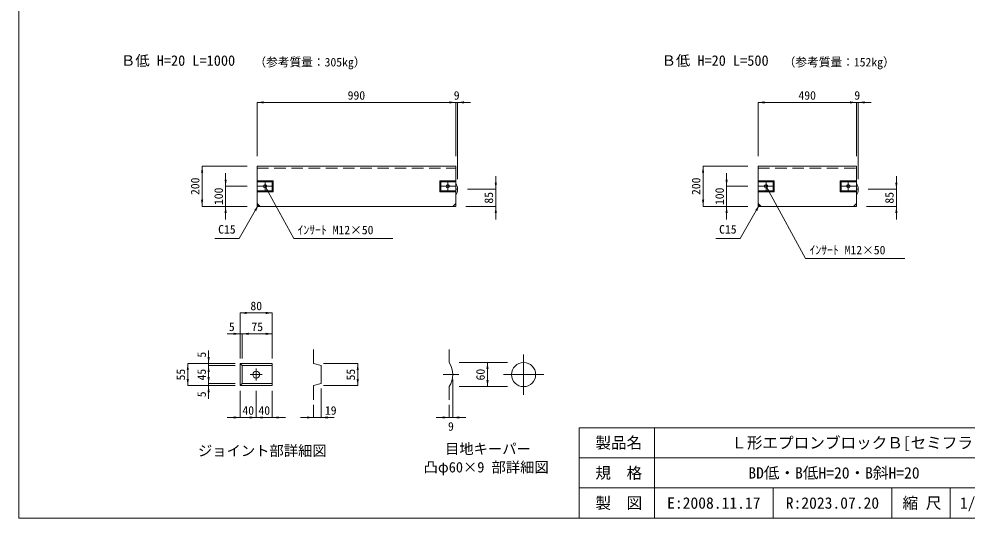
# Model space of a CAD drawing. Units: millimetres at full size, sheet at 1:30, with parts at other scales. Extents: x -4102 to 27491, y 36580 to 52719.
# Drawn here: x 8799 to 13523, y 39649 to 42136 of the extents above; entities that cross this region are included whole.
import ezdxf
from ezdxf.enums import TextEntityAlignment as Align

# ---------------------------------------------------------------- set-up
doc = ezdxf.new("R2010")
doc.units = ezdxf.units.MM
doc.header["$LTSCALE"] = 30
for name, pattern in [('USER1', [17.145, 11.43, -1.905, 1.905, -1.905]), ('USER2', [1.2, 0.6, -0.6]), ('USER3', [2.8575, 1.905, -0.9525])]:
    doc.linetypes.add(name, pattern=pattern)
for name, color, linetype, lineweight in [('0_2', 7, 'Continuous', 20), ('側溝', 2, 'Continuous', 9), ('寸法線', 7, 'Continuous', 9), ('枠', 5, 'Continuous', 5), ('補助線', 8, 'Continuous', 20), ('部品', 3, 'USER2', 5)]:
    doc.layers.add(name, color=color, linetype=linetype, lineweight=lineweight)
doc.styles.add('ＭＳ ゴシック', font='')
doc.styles.get('ＭＳ ゴシック').set_extended_font_data('MS Gothic')

# ---------------------------------------------------------------- blocks, each defined once
blk = doc.blocks.new('filled_arrow')
at = {"color": 0, "linetype": 'Continuous', "lineweight": -2}
blk.add_solid([(7.5, 1.25), (0, 0), (7.5, -1.25)], dxfattribs=at)

msp = doc.modelspace()

# ---------------------------------------------------------------- linework, layer by layer
at = {"layer": '側溝', "lineweight": 20}
for p, q in [((9985.5, 41402.26), (10975.5, 41402.26)), ((9985.5, 41217.26), (9985.5, 41402.26)), ((10975.5, 41217.26), (10975.5, 41402.26)), ((12481.16, 41402.26), (12971.16, 41402.26)), ((12481.16, 41217.26), (12481.16, 41402.26)), ((12971.16, 41217.26), (12971.16, 41402.26)), ((9985.5, 41217.26), (10000.5, 41202.26)), ((10000.5, 41202.26), (10960.5, 41202.26)), ((10975.5, 41217.26), (10960.5, 41202.26)), ((12481.16, 41217.26), (12496.16, 41202.26)), ((12496.16, 41202.26), (12956.16, 41202.26)), ((12971.16, 41217.26), (12956.16, 41202.26)), ((10266.4, 40488.85), (10266.4, 40418.85)), ((10942.45, 40488.85), (10942.45, 40423.85)), ((10266.4, 40418.85), (10304.4, 40408.85)), ((10304.4, 40318.85), (10304.4, 40408.85)), ((10304.4, 40318.85), (10266.4, 40308.85)), ((10266.4, 40308.85), (10266.4, 40238.85)), ((10942.45, 40303.85), (10942.45, 40238.85))]:
    msp.add_line(p, q, dxfattribs=at)
at = {"layer": '側溝', "linetype": 'USER3'}
for p, q in [((9985.5, 41392.26), (10975.5, 41392.26)), ((12481.16, 41392.26), (12971.16, 41392.26))]:
    msp.add_line(p, q, dxfattribs=at)
at = {"layer": '側溝'}
for p, q in [((9985.5, 41329.76), (10065.5, 41329.76)), ((10060.5, 41324.76), (10065.5, 41329.76)), ((10065.5, 41274.76), (10065.5, 41329.76)), ((10975.5, 41329.76), (10895.5, 41329.76)), ((10900.5, 41324.76), (10895.5, 41329.76)), ((10895.5, 41274.76), (10895.5, 41329.76)), ((12481.16, 41329.76), (12561.16, 41329.76)), ((12556.16, 41324.76), (12561.16, 41329.76)), ((12561.16, 41274.76), (12561.16, 41329.76)), ((12971.16, 41329.76), (12891.16, 41329.76)), ((12891.16, 41274.76), (12891.16, 41329.76)), ((12896.16, 41324.76), (12891.16, 41329.76)), ((9985.5, 41324.76), (10060.5, 41324.76)), ((9985.5, 41279.76), (10060.5, 41279.76)), ((10060.5, 41279.76), (10060.5, 41324.76)), ((10060.5, 41279.76), (10065.5, 41274.76)), ((10900.5, 41279.76), (10895.5, 41274.76)), ((10975.5, 41324.76), (10900.5, 41324.76)), ((10900.5, 41279.76), (10900.5, 41324.76)), ((10975.5, 41279.76), (10900.5, 41279.76)), ((12481.16, 41324.76), (12556.16, 41324.76)), ((12481.16, 41279.76), (12556.16, 41279.76)), ((12556.16, 41279.76), (12556.16, 41324.76)), ((12556.16, 41279.76), (12561.16, 41274.76)), ((12896.16, 41279.76), (12891.16, 41274.76)), ((12971.16, 41324.76), (12896.16, 41324.76)), ((12896.16, 41279.76), (12896.16, 41324.76)), ((12971.16, 41279.76), (12896.16, 41279.76)), ((9985.5, 41274.76), (10065.5, 41274.76)), ((10975.5, 41274.76), (10895.5, 41274.76)), ((12481.16, 41274.76), (12561.16, 41274.76)), ((12971.16, 41274.76), (12891.16, 41274.76))]:
    msp.add_line(p, q, dxfattribs=at)
at = {"layer": '側溝', "lineweight": 13}
for p, q in [((9901.52, 40418.85), (10061.52, 40418.85)), ((9901.52, 40418.85), (9911.52, 40408.85)), ((9901.52, 40418.85), (9901.52, 40308.85)), ((9911.52, 40408.85), (10061.52, 40408.85)), ((9911.52, 40408.85), (9911.52, 40318.85)), ((10061.52, 40418.85), (10061.52, 40308.85)), ((9911.52, 40318.85), (9901.52, 40308.85)), ((9901.52, 40308.85), (10061.52, 40308.85)), ((9911.52, 40318.85), (10061.52, 40318.85))]:
    msp.add_line(p, q, dxfattribs=at)
at = {"layer": '側溝', "lineweight": 20}
msp.add_circle((11313.5, 40363.85), 60, dxfattribs=at)
at = {"layer": '側溝'}
msp.add_circle((9981.52, 40363.85), 17, dxfattribs=at)
for centre in [(10930, 41287.26), (12925.66, 41287.26)]:
    msp.add_arc(centre, 54.5, 326.60151, 33.39849, dxfattribs=at)
at = {"layer": '側溝', "lineweight": 20}
msp.add_arc((10851.45, 40363.85), 109, 326.60151, 33.39849, dxfattribs=at)
at = {"layer": '寸法線'}
for p, q in [((9985.5, 41720.08), (10975.5, 41720.08)), ((9985.5, 41452.26), (9985.5, 41720.08)), ((10910.5, 41720.08), (11049.5, 41720.08)), ((10975.5, 41452.26), (10975.5, 41720.08)), ((10975.5, 41452.26), (10975.5, 41720.08)), ((10984.5, 41337.26), (10984.5, 41720.08)), ((12481.16, 41720.08), (12971.16, 41720.08)), ((12481.16, 41452.26), (12481.16, 41720.08)), ((12906.16, 41720.08), (13045.16, 41720.08)), ((12971.16, 41452.26), (12971.16, 41720.08)), ((12971.16, 41452.26), (12971.16, 41720.08)), ((12980.16, 41337.26), (12980.16, 41720.08)), ((9711.97, 41202.26), (9711.97, 41402.26)), ((9935.5, 41402.26), (9711.97, 41402.26)), ((12207.63, 41202.26), (12207.63, 41402.26)), ((12431.16, 41402.26), (12207.63, 41402.26)), ((9829.03, 41367.26), (9829.03, 41137.26)), ((11174.97, 41352.26), (11174.97, 41137.26)), ((12324.69, 41367.26), (12324.69, 41137.26)), ((13170.63, 41352.26), (13170.63, 41137.26)), ((9935.5, 41302.26), (9829.03, 41302.26)), ((11034.5, 41287.26), (11174.97, 41287.26)), ((12431.16, 41302.26), (12324.69, 41302.26)), ((13030.16, 41287.26), (13170.63, 41287.26)), ((9935.5, 41202.26), (9711.97, 41202.26)), ((9935.5, 41202.26), (9829.03, 41202.26)), ((11025.5, 41202.26), (11174.97, 41202.26)), ((12431.16, 41202.26), (12207.63, 41202.26)), ((12431.16, 41202.26), (12324.69, 41202.26)), ((13021.16, 41202.26), (13170.63, 41202.26)), ((9901.52, 40671.12), (10061.52, 40671.12)), ((9901.52, 40468.85), (9901.52, 40671.12)), ((10061.52, 40468.85), (10061.52, 40671.12)), ((9836.52, 40567.15), (9976.52, 40567.15)), ((9901.52, 40443.85), (9901.52, 40567.15)), ((9911.52, 40567.15), (10061.52, 40567.15)), ((9911.52, 40443.85), (9911.52, 40567.15)), ((9911.52, 40443.85), (9911.52, 40567.15)), ((10061.52, 40443.85), (10061.52, 40567.15)), ((9744.33, 40483.85), (9744.33, 40343.85)), ((9640.48, 40418.85), (9640.48, 40308.85)), ((9876.52, 40418.85), (9640.48, 40418.85)), ((9876.52, 40418.85), (9744.33, 40418.85)), ((9744.33, 40408.85), (9744.33, 40318.85)), ((9876.52, 40408.85), (9744.33, 40408.85)), ((9876.52, 40408.85), (9744.33, 40408.85)), ((9744.33, 40383.85), (9744.33, 40243.85)), ((10316.4, 40418.85), (10487.09, 40418.85)), ((10487.09, 40418.85), (10487.09, 40308.85)), ((10992.45, 40423.85), (11233.51, 40423.85)), ((11133.51, 40423.85), (11133.51, 40303.85)), ((10960.45, 40338.85), (10960.45, 40150.24)), ((9876.52, 40308.85), (9640.48, 40308.85)), ((9876.52, 40318.85), (9744.33, 40318.85)), ((9876.52, 40318.85), (9744.33, 40318.85)), ((9876.52, 40308.85), (9744.33, 40308.85)), ((10304.4, 40293.85), (10304.4, 40150.24)), ((10316.4, 40308.85), (10487.09, 40308.85)), ((10992.45, 40303.85), (11233.51, 40303.85)), ((9901.52, 40283.85), (9901.52, 40150.24)), ((9981.52, 40283.85), (9981.52, 40150.24)), ((9981.52, 40283.85), (9981.52, 40150.24)), ((10061.52, 40283.85), (10061.52, 40150.24)), ((10266.4, 40213.85), (10266.4, 40150.24)), ((10942.45, 40213.85), (10942.45, 40150.24)), ((9836.52, 40150.24), (10046.52, 40150.24)), ((9916.52, 40150.24), (10126.52, 40150.24)), ((10201.4, 40150.24), (10369.4, 40150.24)), ((10877.45, 40150.24), (11025.45, 40150.24))]:
    msp.add_line(p, q, dxfattribs=at)
for points in [[(10025.5, 41302.26), (10041.14, 41273.78), (10167.98, 41042.74), (10661.81, 41042.74)], [(12521.16, 41302.26), (12536.8, 41273.78), (12718.55, 40942.74), (13212.37, 40942.74)], [(9993, 41209.76), (9976.75, 41181.62), (9896.57, 41042.74), (9774.91, 41042.74)], [(12488.66, 41209.76), (12472.41, 41181.62), (12392.23, 41042.74), (12270.57, 41042.74)]]:
    msp.add_lwpolyline(points, dxfattribs=at)
at = {"layer": '枠', "lineweight": 20}
for p, q in [((8799.46, 39649.23), (8799.46, 48049.23)), ((14589.46, 40099.23), (11590.86, 40099.23)), ((11590.86, 39649.23), (11590.86, 40099.23)), ((11965.47, 39649.23), (11965.47, 40099.23)), ((14589.46, 39949.23), (11590.86, 39949.23)), ((13689.46, 39799.23), (11590.86, 39799.23)), ((12556.46, 39649.23), (12556.46, 39799.23)), ((13147.46, 39649.23), (13147.46, 39799.23)), ((13438.2, 39649.23), (13438.2, 39799.23)), ((14589.46, 39649.23), (8799.46, 39649.23))]:
    msp.add_line(p, q, dxfattribs=at)
at = {"layer": '補助線'}
for p, q in [((10025.5, 41274.76), (10025.5, 41329.76)), ((10935.5, 41274.76), (10935.5, 41329.76)), ((12521.16, 41274.76), (12521.16, 41329.76)), ((12931.16, 41274.76), (12931.16, 41329.76)), ((9985.5, 41302.26), (10065.5, 41302.26)), ((10975.5, 41302.26), (10895.5, 41302.26)), ((10975.5, 41287.26), (10984.5, 41287.26)), ((12481.16, 41302.26), (12561.16, 41302.26)), ((12971.16, 41302.26), (12891.16, 41302.26)), ((12971.16, 41287.26), (12980.16, 41287.26)), ((9985.5, 41217.26), (9985.5, 41202.26)), ((10000.5, 41202.26), (9985.5, 41202.26)), ((10960.5, 41202.26), (10975.5, 41202.26)), ((10975.5, 41217.26), (10975.5, 41202.26)), ((12481.16, 41217.26), (12481.16, 41202.26)), ((12496.16, 41202.26), (12481.16, 41202.26)), ((12956.16, 41202.26), (12971.16, 41202.26)), ((12971.16, 41217.26), (12971.16, 41202.26))]:
    msp.add_line(p, q, dxfattribs=at)
at = {"layer": '補助線', "linetype": 'USER1', "lineweight": 5}
for p, q in [((11313.5, 40263.85), (11313.5, 40463.85)), ((9981.52, 40393.85), (9981.52, 40333.85)), ((9951.52, 40363.85), (10011.52, 40363.85)), ((10912.45, 40363.85), (10990.45, 40363.85)), ((11213.5, 40363.85), (11413.5, 40363.85))]:
    msp.add_line(p, q, dxfattribs=at)
at = {"layer": '部品', "linetype": 'Continuous'}
for centre in [(10025.5, 41302.26), (10935.5, 41302.26), (12521.16, 41302.26), (12931.16, 41302.26)]:
    msp.add_circle(centre, 8.5, dxfattribs=at)

# ---------------------------------------------------------------- block references
at = {"layer": '寸法線', "xscale": 4.33, "yscale": 4.33}
for p in [(9985.5, 41720.08), (10984.5, 41720.08), (12481.16, 41720.08), (12980.16, 41720.08), (9901.52, 40671.12), (9911.52, 40567.15), (9911.52, 40567.15), (9981.52, 40150.24), (10061.52, 40150.24), (10304.4, 40150.24), (10960.45, 40150.24)]:
    msp.add_blockref('filled_arrow', p, dxfattribs=at)
for p, rotation in [((10975.5, 41720.08), 180), ((10975.5, 41720.08), 180), ((12971.16, 41720.08), 180), ((12971.16, 41720.08), 180), ((9711.97, 41402.26), 270), ((12207.63, 41402.26), 270), ((9829.03, 41302.26), 90), ((12324.69, 41302.26), 90), ((10025.5, 41302.26), 298.8), ((11174.97, 41287.26), 90), ((12521.16, 41302.26), 298.8), ((13170.63, 41287.26), 90), ((9711.97, 41202.26), 90), ((12207.63, 41202.26), 90), ((9829.03, 41202.26), 270), ((9993, 41209.76), 240), ((11174.97, 41202.26), 270), ((12324.69, 41202.26), 270), ((12488.66, 41209.76), 240), ((13170.63, 41202.26), 270), ((10061.52, 40671.12), 180), ((9901.52, 40567.15), 180), ((10061.52, 40567.15), 180), ((9744.33, 40418.85), 90), ((9640.48, 40418.85), 270), ((9744.33, 40408.85), 270), ((10487.09, 40418.85), 270), ((11133.51, 40423.85), 270), ((9640.48, 40308.85), 90), ((9744.33, 40318.85), 90), ((10487.09, 40308.85), 90), ((11133.51, 40303.85), 90), ((9744.33, 40308.85), 270), ((9901.52, 40150.24), 180), ((9981.52, 40150.24), 180), ((10266.4, 40150.24), 180), ((10942.45, 40150.24), 180)]:
    msp.add_blockref('filled_arrow', p, dxfattribs=dict(at, rotation=rotation))

# ---------------------------------------------------------------- texts
at = {"layer": '0_2', "style": 'ＭＳ ゴシック'}
for s, height, p in [('Ｂ低 H=20 L=1000', 52.22, (9307.82, 41954.83)), ('（参考質量：305kg）', 42.72, (9972.47, 41941.88)), ('Ｂ低 H=20 L=500', 52.22, (12000.98, 41954.83)), ('（参考質量：152kg）', 42.72, (12609.14, 41941.88)), ('目地キーパー', 52.22, (10922.14, 40020.28)), ('凸φ60×9 部詳細図', 52.22, (10815.3, 39928.62))]:
    msp.add_text(s, height=height, dxfattribs=at).set_placement(p, align=Align.TOP_LEFT)
msp.add_text('ジョイント部詳細図', height=52.22, dxfattribs=at).set_placement((10011.8, 40010.54), align=Align.TOP_CENTER)
at = {"layer": '寸法線', "style": 'ＭＳ ゴシック'}
for s, p in [('990', (10480.5, 41755.08)), ('9', (10980, 41755.08)), ('490', (12726.16, 41755.08)), ('9', (12975.66, 41755.08)), ('80', (9981.52, 40706.12)), ('5', (9859.58, 40602.15)), ('75', (9986.52, 40602.15)), ('40', (9941.52, 40185.24)), ('40', (10021.52, 40185.24)), ('19', (10352.61, 40185.24)), ('9', (10951.45, 40105.69))]:
    msp.add_text(s, height=42.72, dxfattribs=at).set_placement(p, align=Align.MIDDLE_CENTER)
for s, p in [('200', (9676.97, 41302.26)), ('200', (12172.63, 41302.26)), ('100', (9794.03, 41252.26)), ('100', (12289.69, 41252.26)), ('85', (11139.97, 41244.76)), ('85', (13135.63, 41244.76)), ('5', (9709.33, 40463.22)), ('55', (9605.48, 40363.85)), ('45', (9709.33, 40363.85)), ('55', (10452.09, 40363.85)), ('60', (11098.51, 40363.85)), ('5', (9709.33, 40265.77))]:
    msp.add_text(s, height=42.72, rotation=90, dxfattribs=at).set_placement(p, align=Align.MIDDLE_CENTER)
for p in [(9835.31, 41109.07), (12330.97, 41109.07)]:
    msp.add_text('C15', height=42.72, dxfattribs=at).set_placement(p, align=Align.TOP_CENTER)
for p in [(10187.37, 41105.83), (12737.94, 41005.83)]:
    msp.add_text('ｲﾝｻｰﾄ M12×50', height=42.72, dxfattribs=at).set_placement(p, align=Align.TOP_LEFT)
at = {"layer": '枠', "color": 7, "style": 'ＭＳ ゴシック'}
for s, p in [('製品名', (11787.73, 40024.23)), ('Ｌ形エプロンブロックＢ[セミフラットタイプ]', (13163.86, 40024.23)), ('規\u3000格', (11787.73, 39874.23)), ('BD低・B低H=20・B斜H=20', (12859.66, 39874.23)), ('製\u3000図', (11787.73, 39724.23)), ('E:2008.11.17', (12260.97, 39724.23)), ('R:2023.07.20', (12851.96, 39724.23)), ('縮 尺', (13297.93, 39724.23)), ('1/30', (13564.22, 39724.23))]:
    msp.add_text(s, height=56.96, dxfattribs=at).set_placement(p, align=Align.MIDDLE_CENTER)

doc.saveas('drawing.dxf')
